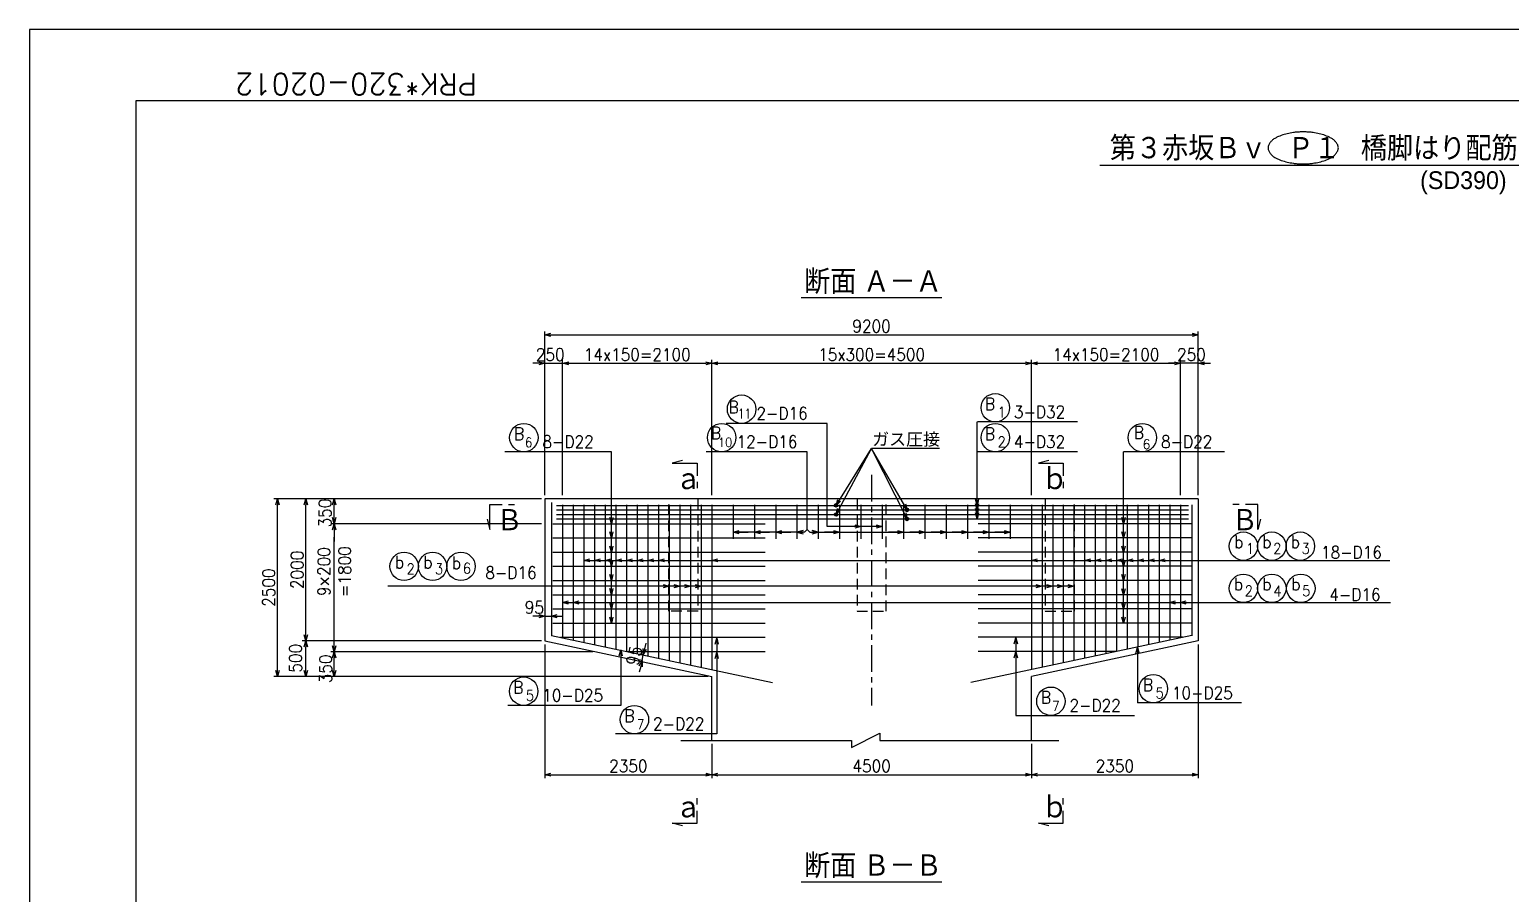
# Model space of a CAD drawing. Extents: x 22924 to 64974, y 77923 to 107623.
# Drawn here: x 22924 to 43773, y 95461 to 107623 of the extents above; entities that cross this region are included whole.
import ezdxf
from ezdxf.enums import TextEntityAlignment as Align

# ---------------------------------------------------------------- set-up
doc = ezdxf.new("R2010")
doc.units = 0
doc.header["$LTSCALE"] = 300
doc.header["$MEASUREMENT"] = 0
doc.linetypes.add('CENTER', pattern=[2, 1.25, -0.25, 0.25, -0.25])
doc.linetypes.add('HIDDEN', pattern=[0.375, 0.25, -0.125])
doc.layers.get('0').update_dxf_attribs({"linetype": 'CONTINUOUS'})
doc.layers.get('DEFPOINTS').update_dxf_attribs({"linetype": 'CONTINUOUS'})
for name, color, linetype in [('-ねじり鉄筋', 2, 'CONTINUOUS'), ('-コーベル', 2, 'CONTINUOUS'), ('-寸法', 1, 'CONTINUOUS'), ('-引き出し横', 1, 'CONTINUOUS'), ('-引き出し縦', 1, 'CONTINUOUS'), ('-桁座-2', 3, 'CONTINUOUS'), ('-構造', 3, 'CONTINUOUS'), ('-用心鉄筋-1', 2, 'CONTINUOUS'), ('-記号', 2, 'CONTINUOUS'), ('ストッパー', 3, 'CONTINUOUS'), ('タイトル', 3, 'CONTINUOUS'), ('枠', 3, 'CONTINUOUS'), ('鉄筋材料', 3, 'CONTINUOUS')]:
    doc.layers.add(name, color=color, linetype=linetype)
doc.styles.add('MS明朝', font='MS PMincho.ttf')
doc.styles.add('romans', font='ROMANS.shx', dxfattribs={"width": 0.9, "bigfont": 'EXTFONT.shx'})
doc.styles.get("Standard").update_dxf_attribs({"font": 'romans.shx', "bigfont": 'extfont.shx'})
doc.styles.add('ｽﾀｲﾙ1', font='ROMANS.shx', dxfattribs={"bigfont": 'EXTFONT.shx'})
doc.dimstyles.new('ST-50', dxfattribs={"dimscale": 50, "dimtxt": 3.5, "dimasz": 1.7, "dimexe": 1, "dimexo": 1, "dimgap": 1, "dimtad": 0, "dimdec": 0, "dimzin": 0, "dimdsep": 46, "dimtxsty": 'romans', "dimblk": 'OPEN30', "dimcen": 1, "dimdle": 3, "dimclrd": 1, "dimclre": 1, "dimclrt": 3, "dimaunit": 1, "dimadec": 0, "dimazin": 0, "dimtfac": 1, "dimtdec": 0, "dimtix": 1, "dimtmove": 2, "dimatfit": 3, "dimldrblk": 'OPEN30', "dimfxl": 0, "dimtvp": 0.7, "dimtolj": 1, "dimtzin": 0, "dimarcsym": 0})
doc.dimstyles.new('矢', dxfattribs={"dimscale": 50, "dimtxt": 3.5, "dimasz": 1.7, "dimexe": 1, "dimexo": 0.7, "dimgap": 0.09, "dimtad": 0, "dimdec": 0, "dimzin": 0, "dimdsep": 46, "dimtxsty": 'romans', "dimblk": 'OPEN30', "dimcen": 1, "dimdle": 1, "dimclrd": 1, "dimclre": 1, "dimclrt": 3, "dimaunit": 1, "dimadec": 0, "dimazin": 0, "dimtfac": 1, "dimtdec": 0, "dimtix": 1, "dimtmove": 2, "dimatfit": 3, "dimldrblk": 'OPEN30', "dimfxl": 0, "dimtvp": 0.7, "dimtolj": 1, "dimtzin": 0, "dimarcsym": 0})

# ---------------------------------------------------------------- blocks, each defined once
blk = doc.blocks.new('_Open30')
at = {"color": 0, "lineweight": -2}
for p, q in [((-1, 0.27), (0, 0)), ((0, 0), (-1, -0.27)), ((0, 0), (-1, 0))]:
    blk.add_line(p, q, dxfattribs=at)
blk = doc.blocks.new('*D10')
at = {"layer": '-寸法', "color": 1, "linetype": 'Continuous', "lineweight": -2}
for p, q in [((30178, 101066), (30178, 103374)), ((30263, 103324), (39294, 103324)), ((39379, 101066), (39379, 103374))]:
    blk.add_line(p, q, dxfattribs=at)
at = {"layer": 'DEFPOINTS', "color": 0, "linetype": 'Continuous'}
for p in [(39379, 103324), (30178, 101016), (39379, 101016)]:
    blk.add_point(p, dxfattribs=at)
at = {"layer": '-寸法', "color": 1, "linetype": 'Continuous', "lineweight": -2, "xscale": 85, "yscale": 85, "zscale": 85, "rotation": 180}
blk.add_blockref('_Open30', (30178, 103324), dxfattribs=at)
at = {"layer": '-寸法', "color": 1, "linetype": 'Continuous', "lineweight": -2, "xscale": 85, "yscale": 85, "zscale": 85}
blk.add_blockref('_Open30', (39379, 103324), dxfattribs=at)
at = {"layer": '-寸法', "color": 3, "linetype": 'Continuous', "insert": (34778, 103447), "char_height": 175, "attachment_point": 5, "style": 'romans'}
blk.add_mtext('\\A1;9200', dxfattribs=at)
blk = doc.blocks.new('*D11')
at = {"layer": '-寸法', "color": 1, "linetype": 'Continuous', "lineweight": -2}
for p, q in [((32529, 101066), (32529, 102974)), ((32614, 102924), (36944, 102924)), ((37029, 101066), (37029, 102974))]:
    blk.add_line(p, q, dxfattribs=at)
at = {"layer": 'DEFPOINTS', "color": 0, "linetype": 'Continuous'}
for p in [(37029, 102924), (32529, 101016), (37029, 101016)]:
    blk.add_point(p, dxfattribs=at)
at = {"layer": '-寸法', "color": 1, "linetype": 'Continuous', "lineweight": -2, "xscale": 85, "yscale": 85, "zscale": 85, "rotation": 180}
blk.add_blockref('_Open30', (32529, 102924), dxfattribs=at)
at = {"layer": '-寸法', "color": 1, "linetype": 'Continuous', "lineweight": -2, "xscale": 85, "yscale": 85, "zscale": 85}
blk.add_blockref('_Open30', (37029, 102924), dxfattribs=at)
at = {"layer": '-寸法', "color": 3, "linetype": 'Continuous', "insert": (34779, 103047), "char_height": 175, "attachment_point": 5, "style": 'romans'}
blk.add_mtext('\\A1;15x300=4500', dxfattribs=at)
blk = doc.blocks.new('*D14')
at = {"layer": '-寸法', "color": 1, "linetype": 'Continuous', "lineweight": -2}
for p, q in [((32529, 97565), (32529, 97082)), ((37029, 97565), (37029, 97082)), ((32614, 97132), (36944, 97132))]:
    blk.add_line(p, q, dxfattribs=at)
at = {"layer": 'DEFPOINTS', "color": 0, "linetype": 'Continuous'}
for p in [(32529, 97615), (37029, 97615), (37029, 97132)]:
    blk.add_point(p, dxfattribs=at)
at = {"layer": '-寸法', "color": 1, "linetype": 'Continuous', "lineweight": -2, "xscale": 85, "yscale": 85, "zscale": 85, "rotation": 180}
blk.add_blockref('_Open30', (32529, 97132), dxfattribs=at)
at = {"layer": '-寸法', "color": 1, "linetype": 'Continuous', "lineweight": -2, "xscale": 85, "yscale": 85, "zscale": 85}
blk.add_blockref('_Open30', (37029, 97132), dxfattribs=at)
at = {"layer": '-寸法', "color": 3, "linetype": 'Continuous', "insert": (34779, 97254), "char_height": 175, "attachment_point": 5, "style": 'romans'}
blk.add_mtext('\\A1;4500', dxfattribs=at)
blk = doc.blocks.new('*D34')
at = {"layer": '-寸法', "color": 1, "linetype": 'Continuous', "lineweight": -2}
for p, q in [((30094, 99364), (30009, 99364)), ((30179, 99364), (30266, 99364)), ((30351, 99364), (30436, 99364))]:
    blk.add_line(p, q, dxfattribs=at)
at = {"layer": 'DEFPOINTS', "color": 0, "linetype": 'Continuous'}
for p in [(30179, 99364), (30266, 99364), (30266, 99364)]:
    blk.add_point(p, dxfattribs=at)
at = {"layer": '-寸法', "color": 1, "linetype": 'Continuous', "lineweight": -2, "xscale": 85, "yscale": 85, "zscale": 85}
blk.add_blockref('_Open30', (30179, 99364), dxfattribs=at)
at = {"layer": '-寸法', "color": 1, "linetype": 'Continuous', "lineweight": -2, "xscale": 85, "yscale": 85, "zscale": 85, "rotation": 180}
blk.add_blockref('_Open30', (30266, 99364), dxfattribs=at)
at = {"layer": '-寸法', "color": 3, "linetype": 'Continuous', "insert": (30031, 99487), "char_height": 175, "attachment_point": 5, "style": 'romans'}
blk.add_mtext('\\A1;95', dxfattribs=at)
blk = doc.blocks.new('*D35')
at = {"layer": '-寸法', "color": 1, "linetype": 'Continuous', "lineweight": -2}
for p, q in [((30094, 102924), (30009, 102924)), ((30179, 101066), (30179, 102974)), ((30179, 102924), (30429, 102924)), ((30429, 101066), (30429, 102974)), ((30514, 102924), (30599, 102924))]:
    blk.add_line(p, q, dxfattribs=at)
at = {"layer": 'DEFPOINTS', "color": 0, "linetype": 'Continuous'}
for p in [(30429, 102924), (30179, 101016), (30429, 101016)]:
    blk.add_point(p, dxfattribs=at)
at = {"layer": '-寸法', "color": 1, "linetype": 'Continuous', "lineweight": -2, "xscale": 85, "yscale": 85, "zscale": 85}
blk.add_blockref('_Open30', (30179, 102924), dxfattribs=at)
at = {"layer": '-寸法', "color": 1, "linetype": 'Continuous', "lineweight": -2, "xscale": 85, "yscale": 85, "zscale": 85, "rotation": 180}
blk.add_blockref('_Open30', (30429, 102924), dxfattribs=at)
at = {"layer": '-寸法', "color": 3, "linetype": 'Continuous', "insert": (30254, 103047), "char_height": 175, "attachment_point": 5, "style": 'romans'}
blk.add_mtext('\\A1;250', dxfattribs=at)
blk = doc.blocks.new('*D36')
at = {"layer": '-寸法', "color": 1, "linetype": 'Continuous', "lineweight": -2}
for p, q in [((30129, 101016), (27163, 101016)), ((27213, 100751), (27213, 100931)), ((30129, 100666), (27163, 100666))]:
    blk.add_line(p, q, dxfattribs=at)
at = {"layer": 'DEFPOINTS', "color": 0, "linetype": 'Continuous'}
for p in [(27213, 101016), (30179, 101016), (30179, 100666)]:
    blk.add_point(p, dxfattribs=at)
at = {"layer": '-寸法', "color": 1, "linetype": 'Continuous', "lineweight": -2, "xscale": 85, "yscale": 85, "zscale": 85}
for p, rotation in [((27213, 101016), 90), ((27213, 100666), 270)]:
    blk.add_blockref('_Open30', p, dxfattribs=dict(at, rotation=rotation))
at = {"layer": '-寸法', "color": 3, "linetype": 'Continuous', "insert": (27084, 100816), "char_height": 175, "attachment_point": 5, "rotation": 90, "style": 'romans'}
blk.add_mtext('\\A1;350', dxfattribs=at)
blk = doc.blocks.new('*D37')
at = {"layer": '-寸法', "color": 1, "linetype": 'Continuous', "lineweight": -2}
for p, q in [((30129, 101016), (26763, 101016)), ((26813, 99101), (26813, 100931)), ((30079, 99016), (26763, 99016))]:
    blk.add_line(p, q, dxfattribs=at)
at = {"layer": 'DEFPOINTS', "color": 0, "linetype": 'Continuous'}
for p in [(26813, 101016), (30179, 101016), (30129, 99016)]:
    blk.add_point(p, dxfattribs=at)
at = {"layer": '-寸法', "color": 1, "linetype": 'Continuous', "lineweight": -2, "xscale": 85, "yscale": 85, "zscale": 85}
for p, rotation in [((26813, 101016), 90), ((26813, 99016), 270)]:
    blk.add_blockref('_Open30', p, dxfattribs=dict(at, rotation=rotation))
at = {"layer": '-寸法', "color": 3, "linetype": 'Continuous', "insert": (26691, 100016), "char_height": 175, "attachment_point": 5, "rotation": 90, "style": 'romans'}
blk.add_mtext('\\A1;2000', dxfattribs=at)
blk = doc.blocks.new('*D38')
at = {"layer": '-寸法', "color": 1, "linetype": 'Continuous', "lineweight": -2}
for p, q in [((30129, 99016), (26763, 99016)), ((26813, 98601), (26813, 98931)), ((32479, 98516), (26763, 98516))]:
    blk.add_line(p, q, dxfattribs=at)
at = {"layer": 'DEFPOINTS', "color": 0, "linetype": 'Continuous'}
for p in [(26813, 99016), (30179, 99016), (32529, 98516)]:
    blk.add_point(p, dxfattribs=at)
at = {"layer": '-寸法', "color": 1, "linetype": 'Continuous', "lineweight": -2, "xscale": 85, "yscale": 85, "zscale": 85}
for p, rotation in [((26813, 99016), 90), ((26813, 98516), 270)]:
    blk.add_blockref('_Open30', p, dxfattribs=dict(at, rotation=rotation))
at = {"layer": '-寸法', "color": 3, "linetype": 'Continuous', "insert": (26668, 98772), "char_height": 175, "attachment_point": 5, "rotation": 90, "style": 'romans'}
blk.add_mtext('\\A1;500', dxfattribs=at)
blk = doc.blocks.new('*D39')
at = {"layer": '-寸法', "color": 1, "linetype": 'Continuous', "lineweight": -2}
for p, q in [((30853, 98862), (27163, 98862)), ((27213, 98601), (27213, 98777)), ((32479, 98516), (27163, 98516))]:
    blk.add_line(p, q, dxfattribs=at)
at = {"layer": 'DEFPOINTS', "color": 0, "linetype": 'Continuous'}
for p in [(27213, 98862), (30903, 98862), (32529, 98516)]:
    blk.add_point(p, dxfattribs=at)
at = {"layer": '-寸法', "color": 1, "linetype": 'Continuous', "lineweight": -2, "xscale": 85, "yscale": 85, "zscale": 85}
for p, rotation in [((27213, 98862), 90), ((27213, 98516), 270)]:
    blk.add_blockref('_Open30', p, dxfattribs=dict(at, rotation=rotation))
at = {"layer": '-寸法', "color": 3, "linetype": 'Continuous', "insert": (27091, 98622), "char_height": 175, "attachment_point": 5, "rotation": 90, "style": 'romans'}
blk.add_mtext('\\A1;350', dxfattribs=at)
blk = doc.blocks.new('*D40')
at = {"layer": '-寸法', "color": 1, "linetype": 'Continuous', "lineweight": -2}
for p, q in [((30129, 100666), (27163, 100666)), ((27213, 100581), (27213, 100413)), ((27213, 98947), (27213, 99569)), ((30853, 98862), (27163, 98862))]:
    blk.add_line(p, q, dxfattribs=at)
at = {"layer": 'DEFPOINTS', "color": 0, "linetype": 'Continuous'}
for p in [(27213, 100666), (30179, 100666), (30903, 98862)]:
    blk.add_point(p, dxfattribs=at)
at = {"layer": '-寸法', "color": 1, "linetype": 'Continuous', "lineweight": -2, "xscale": 85, "yscale": 85, "zscale": 85}
for p, rotation in [((27213, 100666), 90), ((27213, 98862), 270)]:
    blk.add_blockref('_Open30', p, dxfattribs=dict(at, rotation=rotation))
at = {"layer": '-寸法', "color": 3, "linetype": 'Continuous', "insert": (27214, 99991), "char_height": 175, "attachment_point": 5, "rotation": 90, "style": 'romans'}
blk.add_mtext('\\A1;9×200\\P=1800', dxfattribs=at)
blk = doc.blocks.new('*D54')
at = {"layer": '-寸法', "color": 1, "linetype": 'Continuous', "lineweight": -2}
for p, q in [((30128, 101016), (26363, 101016)), ((26413, 98601), (26413, 100931)), ((32479, 98516), (26363, 98516))]:
    blk.add_line(p, q, dxfattribs=at)
at = {"layer": 'DEFPOINTS', "color": 0, "linetype": 'Continuous'}
for p in [(26413, 101016), (30178, 101016), (32529, 98516)]:
    blk.add_point(p, dxfattribs=at)
at = {"layer": '-寸法', "color": 1, "linetype": 'Continuous', "lineweight": -2, "xscale": 85, "yscale": 85, "zscale": 85}
for p, rotation in [((26413, 101016), 90), ((26413, 98516), 270)]:
    blk.add_blockref('_Open30', p, dxfattribs=dict(at, rotation=rotation))
at = {"layer": '-寸法', "color": 3, "linetype": 'Continuous', "insert": (26291, 99766), "char_height": 175, "attachment_point": 5, "rotation": 90, "style": 'romans'}
blk.add_mtext('\\A1;2500', dxfattribs=at)
blk = doc.blocks.new('*D63')
at = {"layer": '-構造', "color": 1, "linetype": 'Continuous', "lineweight": -2}
for p, q in [((31571, 98818), (31517, 98830)), ((31585, 98902), (31604, 98984)), ((31552, 98738), (31498, 98751)), ((31528, 98657), (31508, 98574)), ((31547, 98740), (31565, 98819))]:
    blk.add_line(p, q, dxfattribs=at)
at = {"layer": 'DEFPOINTS', "color": 0, "linetype": 'Continuous'}
for p in [(31565, 98819), (31601, 98727), (31619, 98806)]:
    blk.add_point(p, dxfattribs=at)
at = {"layer": '-構造', "color": 1, "linetype": 'Continuous', "lineweight": -2, "xscale": 85, "yscale": 85, "zscale": 85}
for p, rotation in [((31565, 98819), 256.8583479001917), ((31547, 98740), 76.85834790019169)]:
    blk.add_blockref('_Open30', p, dxfattribs=dict(at, rotation=rotation))
at = {"layer": '-構造', "color": 3, "linetype": 'Continuous', "insert": (31437, 98807), "char_height": 175, "attachment_point": 5, "rotation": 76.8583, "style": 'romans'}
blk.add_mtext('\\A1;95', dxfattribs=at)
blk = doc.blocks.new('*D64')
at = {"layer": '-寸法', "color": 1, "linetype": 'Continuous', "lineweight": -2}
for p, q in [((30179, 98966), (30179, 97082)), ((32529, 97565), (32529, 97082)), ((30264, 97132), (32444, 97132))]:
    blk.add_line(p, q, dxfattribs=at)
at = {"layer": 'DEFPOINTS', "color": 0, "linetype": 'Continuous'}
for p in [(30179, 99016), (32529, 97615), (32529, 97132)]:
    blk.add_point(p, dxfattribs=at)
at = {"layer": '-寸法', "color": 1, "linetype": 'Continuous', "lineweight": -2, "xscale": 85, "yscale": 85, "zscale": 85, "rotation": 180}
blk.add_blockref('_Open30', (30179, 97132), dxfattribs=at)
at = {"layer": '-寸法', "color": 1, "linetype": 'Continuous', "lineweight": -2, "xscale": 85, "yscale": 85, "zscale": 85}
blk.add_blockref('_Open30', (32529, 97132), dxfattribs=at)
at = {"layer": '-寸法', "color": 3, "linetype": 'Continuous', "insert": (31354, 97254), "char_height": 175, "attachment_point": 5, "style": 'romans'}
blk.add_mtext('\\A1;2350', dxfattribs=at)
blk = doc.blocks.new('*D95')
at = {"layer": '-寸法', "color": 1, "linetype": 'Continuous', "lineweight": -2}
for p, q in [((39379, 98966), (39379, 97082)), ((37029, 97565), (37029, 97082)), ((37114, 97132), (39294, 97132))]:
    blk.add_line(p, q, dxfattribs=at)
at = {"layer": 'DEFPOINTS', "color": 0, "linetype": 'Continuous'}
for p in [(39379, 99016), (37029, 97615), (39379, 97132)]:
    blk.add_point(p, dxfattribs=at)
at = {"layer": '-寸法', "color": 1, "linetype": 'Continuous', "lineweight": -2, "xscale": 85, "yscale": 85, "zscale": 85, "rotation": 180}
blk.add_blockref('_Open30', (37029, 97132), dxfattribs=at)
at = {"layer": '-寸法', "color": 1, "linetype": 'Continuous', "lineweight": -2, "xscale": 85, "yscale": 85, "zscale": 85}
blk.add_blockref('_Open30', (39379, 97132), dxfattribs=at)
at = {"layer": '-寸法', "color": 3, "linetype": 'Continuous', "insert": (38204, 97254), "char_height": 175, "attachment_point": 5, "style": 'romans'}
blk.add_mtext('\\A1;2350', dxfattribs=at)
blk = doc.blocks.new('*D96')
at = {"layer": '-寸法', "color": 1, "linetype": 'Continuous', "lineweight": -2}
for p, q in [((39044, 102924), (38959, 102924)), ((39129, 101066), (39129, 102974)), ((39379, 102924), (39129, 102924)), ((39379, 101066), (39379, 102974)), ((39464, 102924), (39549, 102924))]:
    blk.add_line(p, q, dxfattribs=at)
at = {"layer": 'DEFPOINTS', "color": 0, "linetype": 'Continuous'}
for p in [(39129, 102924), (39129, 101016), (39379, 101016)]:
    blk.add_point(p, dxfattribs=at)
at = {"layer": '-寸法', "color": 1, "linetype": 'Continuous', "lineweight": -2, "xscale": 85, "yscale": 85, "zscale": 85}
blk.add_blockref('_Open30', (39129, 102924), dxfattribs=at)
at = {"layer": '-寸法', "color": 1, "linetype": 'Continuous', "lineweight": -2, "xscale": 85, "yscale": 85, "zscale": 85, "rotation": 180}
blk.add_blockref('_Open30', (39379, 102924), dxfattribs=at)
at = {"layer": '-寸法', "color": 3, "linetype": 'Continuous', "insert": (39282, 103047), "char_height": 175, "attachment_point": 5, "style": 'romans'}
blk.add_mtext('\\A1;250', dxfattribs=at)
blk = doc.blocks.new('*D154')
at = {"layer": '-構造', "color": 1, "linetype": 'Continuous', "lineweight": -2}
for p, q in [((37029, 101116), (37029, 102974)), ((37114, 102924), (39044, 102924)), ((39129, 101116), (39129, 102974))]:
    blk.add_line(p, q, dxfattribs=at)
at = {"layer": 'DEFPOINTS', "color": 0, "linetype": 'Continuous'}
for p in [(39129, 102924), (37029, 101066), (39129, 101066)]:
    blk.add_point(p, dxfattribs=at)
at = {"layer": '-構造', "color": 1, "linetype": 'Continuous', "lineweight": -2, "xscale": 85, "yscale": 85, "zscale": 85, "rotation": 180}
blk.add_blockref('_Open30', (37029, 102924), dxfattribs=at)
at = {"layer": '-構造', "color": 1, "linetype": 'Continuous', "lineweight": -2, "xscale": 85, "yscale": 85, "zscale": 85}
blk.add_blockref('_Open30', (39129, 102924), dxfattribs=at)
at = {"layer": '-構造', "color": 3, "linetype": 'Continuous', "insert": (38079, 103047), "char_height": 175, "attachment_point": 5, "style": 'romans'}
blk.add_mtext('\\A1;14x150=2100', dxfattribs=at)
blk = doc.blocks.new('*D155')
at = {"layer": '-構造', "color": 1, "linetype": 'Continuous', "lineweight": -2}
for p, q in [((30429, 101116), (30429, 102974)), ((30514, 102924), (32444, 102924)), ((32529, 101116), (32529, 102974))]:
    blk.add_line(p, q, dxfattribs=at)
at = {"layer": 'DEFPOINTS', "color": 0, "linetype": 'Continuous'}
for p in [(32529, 102924), (30429, 101066), (32529, 101066)]:
    blk.add_point(p, dxfattribs=at)
at = {"layer": '-構造', "color": 1, "linetype": 'Continuous', "lineweight": -2, "xscale": 85, "yscale": 85, "zscale": 85, "rotation": 180}
blk.add_blockref('_Open30', (30429, 102924), dxfattribs=at)
at = {"layer": '-構造', "color": 1, "linetype": 'Continuous', "lineweight": -2, "xscale": 85, "yscale": 85, "zscale": 85}
blk.add_blockref('_Open30', (32529, 102924), dxfattribs=at)
at = {"layer": '-構造', "color": 3, "linetype": 'Continuous', "insert": (31479, 103047), "char_height": 175, "attachment_point": 5, "style": 'romans'}
blk.add_mtext('\\A1;14x150=2100', dxfattribs=at)

msp = doc.modelspace()

# ---------------------------------------------------------------- linework, layer by layer
at = {"layer": '-ねじり鉄筋', "linetype": 'Continuous'}
for p, q in [((30291, 100666.3), (33278.5, 100666.3)), ((39286.5, 100666.3), (36278.5, 100666.3)), ((30291, 100466.3), (33278.5, 100466.3)), ((39286.5, 100466.3), (36278.5, 100466.3)), ((30291, 100266.3), (33278.5, 100266.3)), ((39286.5, 100266.3), (36278.5, 100266.3)), ((30291, 100066.3), (33278.5, 100066.3)), ((39286.5, 100066.3), (36278.5, 100066.3)), ((30291, 99866.3), (33278.5, 99866.3)), ((30291, 99666.3), (33278.5, 99666.3)), ((39286.5, 99866.3), (36278.5, 99866.3)), ((39286.5, 99666.3), (36278.5, 99666.3)), ((30291, 99466.3), (33278.5, 99466.3)), ((39286.5, 99466.3), (36278.5, 99466.3)), ((30291, 99266.3), (33278.5, 99266.3)), ((39286.5, 99266.3), (36278.5, 99266.3)), ((30270.5, 99093.8), (33381.5, 98431.9)), ((30400, 99066.3), (33278.5, 99066.3)), ((39286.5, 99093.8), (36175.7, 98431.9)), ((39157.1, 99066.3), (36278.5, 99066.3)), ((31340, 98866.3), (33278.5, 98866.3)), ((38217.1, 98866.3), (36278.5, 98866.3))]:
    msp.add_line(p, q, dxfattribs=at)
at = {"layer": '-コーベル', "linetype": 'Continuous'}
for p, q in [((30344.5, 100924.3), (39241, 100924.3)), ((30344.5, 100860.3), (39241, 100860.3)), ((30344.5, 100796.3), (39241, 100796.3)), ((30344.5, 100732.3), (39241, 100732.3))]:
    msp.add_line(p, q, dxfattribs=at)
at = {"layer": '-寸法', "linetype": 'Continuous'}
msp.add_line((27213.1, 99505.5), (27213.1, 100477), dxfattribs=at)
at = {"layer": '-引き出し横', "color": 1, "linetype": 'Continuous', "flags": 128}
for points in [[(30728.5, 100149.7), (42077, 100149.7)], [(37578.5, 99787.9), (27965.9, 99787.9)], [(30428.5, 99555.1), (42085.3, 99555.1)]]:
    msp.add_lwpolyline(points, dxfattribs=at)
at = {"layer": '-引き出し横', "linetype": 'Continuous'}
for centre in [(40014.4, 100349.7), (40414.4, 100349.7), (40814.4, 100349.7), (28197.2, 100064.5), (28597.2, 100064.5), (28997.2, 100064.5), (40014.4, 99755.1), (40414.4, 99755.1), (40822.7, 99755.1)]:
    msp.add_circle(centre, 200, dxfattribs=at)
at = {"layer": '-引き出し縦', "color": 1, "linetype": 'Continuous'}
for p, q in [((33832.9, 100546.3), (32828.5, 100546.3)), ((33832.9, 100546.3), (33871.9, 100585.2)), ((33871.9, 100585.2), (33910.9, 100546.3)), ((33910.9, 100546.3), (36728.5, 100546.3))]:
    msp.add_line(p, q, dxfattribs=at)
at = {"layer": '-引き出し縦', "linetype": 'Continuous', "flags": 128}
for points in [[(34152, 102078.3), (32731.5, 102078.3)], [(37678.5, 102098.3), (36267.9, 102098.3)], [(33871.9, 101678.3), (32451.4, 101678.3)], [(35733.1, 101725), (34778, 101725)], [(37678.5, 101678.3), (36267.9, 101678.3)]]:
    msp.add_lwpolyline(points, dxfattribs=at)
at = {"layer": '-引き出し縦', "color": 1, "linetype": 'Continuous', "flags": 128}
for points in [[(34928.5, 100625.7), (34152, 100625.7), (34152, 102078.3)], [(36263.3, 100739.3), (36263.3, 102098.2)], [(31114.6, 101678.3), (29615.9, 101678.3)], [(31114.6, 100585.2), (31114.6, 101678.3)], [(33871.9, 100585.2), (33871.9, 101678.3)], [(38325.1, 99716.3), (38325.1, 101678.3)], [(39750.1, 101678.3), (38325.1, 101678.3)], [(32598.1, 99066.3), (32598.1, 97707.4)], [(36810.7, 99066.3), (36810.7, 97966.3)], [(31246.4, 98889.7), (31246.4, 98107.5)], [(38523, 98924.5), (38523, 98142.4)], [(31246.4, 98107.5), (29656.9, 98107.5)], [(39987.7, 98142.4), (38523, 98142.4)], [(36810.7, 97966.3), (38478.4, 97966.3)], [(32598.1, 97707.4), (31173.1, 97707.4)]]:
    msp.add_lwpolyline(points, dxfattribs=at)
at = {"layer": '-引き出し縦', "linetype": 'Continuous'}
for centre in [(32948.4, 102278.3), (36520.3, 102298.3), (29882.7, 101878.3), (32668.3, 101878.3), (36520.3, 101878.3), (38591.9, 101878.3), (29879.6, 98307.5), (38745.7, 98342.4), (37303.6, 98166.3), (31439.9, 97907.4)]:
    msp.add_circle(centre, 200, dxfattribs=at)
at = {"layer": '-桁座-2', "linetype": 'Continuous'}
for p, q in [((30428.5, 100931.3), (30428.5, 99060.2)), ((30578.5, 100931.3), (30578.5, 99028.3)), ((30728.5, 100931.3), (30728.5, 98996.4)), ((30878.5, 100931.3), (30878.5, 98964.5)), ((31028.3, 100931.3), (31028.3, 98932.5)), ((31178.5, 100931.3), (31178.5, 98900.6)), ((31328.5, 100931.3), (31328.5, 98868.7)), ((31478.5, 100931.3), (31478.5, 98836.8)), ((31628.5, 100931.3), (31628.5, 98804.9)), ((31778.5, 100931.3), (31778.5, 98773)), ((31928.5, 100931.3), (31928.5, 98741.1)), ((32078.5, 100931.3), (32078.5, 98709.1)), ((32228.5, 100931.3), (32228.5, 98677.2)), ((32378.5, 100931.3), (32378.5, 98645.3)), ((32528.5, 100931.3), (32528.5, 98613.4)), ((32828.5, 100931.3), (32828.5, 100451.3)), ((33128.5, 100931.3), (33128.5, 100451.3)), ((33428.5, 100931.3), (33428.5, 100451.3)), ((33728.5, 100931.3), (33728.5, 100451.3)), ((34028.5, 100931.3), (34028.5, 100451.3)), ((34328.5, 100931.3), (34328.5, 100451.3)), ((34628.5, 100931.3), (34628.5, 100451.3)), ((34928.5, 100931.3), (34928.5, 100451.3)), ((35228.5, 100931.3), (35228.5, 100451.3)), ((35528.5, 100931.3), (35528.5, 100451.3)), ((35828.5, 100931.3), (35828.5, 100451.3)), ((35828.5, 100931.3), (35828.5, 100451.3)), ((36128.5, 100931.3), (36128.5, 100451.3)), ((36128.5, 100931.3), (36128.5, 100451.3)), ((36428.5, 100931.3), (36428.5, 100451.3)), ((36728.5, 100931.3), (36728.5, 100451.3)), ((37028.5, 100931.3), (37028.5, 98613.4)), ((37178.5, 100931.3), (37178.5, 98645.3)), ((37328.5, 100931.3), (37328.5, 98677.2)), ((37478.5, 100931.3), (37478.5, 98709.1)), ((37628.5, 100931.3), (37628.5, 98741.1)), ((37778.5, 100931.3), (37778.5, 98773)), ((37928.5, 100931.3), (37928.5, 98804.9)), ((38078.5, 100931.3), (38078.5, 98836.8)), ((38228.5, 100931.3), (38228.5, 98868.7)), ((38378.5, 100931.3), (38378.5, 98900.6)), ((38528.5, 100931.3), (38528.5, 98932.5)), ((38678.5, 100931.3), (38678.5, 98964.5)), ((38828.5, 100931.3), (38828.5, 98996.4)), ((38978.5, 100931.3), (38978.5, 99028.3)), ((39128.5, 100931.3), (39128.5, 99060.2))]:
    msp.add_line(p, q, dxfattribs=at)
at = {"layer": '-構造', "color": 1, "linetype": 'CENTER'}
msp.add_line((34778.5, 101354.7), (34778.5, 98104.3), dxfattribs=at)
at = {"layer": '-構造', "linetype": 'Continuous'}
for p, q in [((39378.5, 101016.3), (30178.5, 101016.3)), ((30178.5, 101016.3), (30178.5, 99016.3)), ((39378.5, 101016.3), (39378.5, 99016.3)), ((30178.5, 99016.3), (32528.5, 98516.3)), ((39378.5, 99016.3), (37028.5, 98516.3)), ((32528.5, 97615.1), (32528.5, 98516.3)), ((37028.5, 97615.1), (37028.5, 98516.3))]:
    msp.add_line(p, q, dxfattribs=at)
at = {"layer": '-構造', "color": 1, "linetype": 'Continuous'}
for p, q in [((32094.5, 97615.1), (34494.5, 97615.1)), ((34494.5, 97515.1), (34894.5, 97715.1)), ((34494.5, 97615.1), (34494.5, 97515.1)), ((34894.5, 97715.1), (34894.5, 97615.1)), ((34894.5, 97615.1), (37416.8, 97615.1))]:
    msp.add_line(p, q, dxfattribs=at)
at = {"layer": '-構造', "linetype": 'Continuous'}
for centre, radius in [((34278.5, 100924.3), 25), ((34278.5, 100924.3), 17.5), ((34278.5, 100924.3), 10), ((34278.5, 100796.3), 25), ((34278.5, 100796.3), 17.5), ((34278.5, 100796.3), 10), ((35278.5, 100860.3), 25), ((35278.5, 100732.3), 25), ((35278.5, 100860.3), 17.5), ((35278.5, 100732.3), 17.5), ((35278.5, 100860.3), 10), ((35278.5, 100732.3), 10)]:
    msp.add_circle(centre, radius, dxfattribs=at)
at = {"layer": '-用心鉄筋-1', "linetype": 'Continuous'}
for p, q in [((30270.5, 100966.3), (30270.5, 99086.2)), ((39286.5, 100931.3), (39286.5, 99087.2))]:
    msp.add_line(p, q, dxfattribs=at)
at = {"layer": '-記号', "color": 2, "linetype": 'Continuous'}
msp.add_line((47616.1, 105710.1), (37990.3, 105710.1), dxfattribs=at)
at = {"layer": '-記号', "linetype": 'Continuous'}
for p, q in [((33788.8, 103849.5), (35768.2, 103849.5)), ((33788.8, 95624.7), (35768.2, 95624.7))]:
    msp.add_line(p, q, dxfattribs=at)
at = {"layer": '-記号'}
for p, q in [((32321.1, 101517.2), (32321.1, 101342.2)), ((37478.5, 101517.2), (37478.5, 101342.2)), ((32321.1, 101254.7), (32321.1, 101167.2)), ((37478.5, 101254.7), (37478.5, 101167.2)), ((29403, 100934.3), (29578, 100934.3)), ((29665.5, 100934.3), (29753, 100934.3)), ((39954.8, 100934.3), (39867.3, 100934.3)), ((40217.3, 100934.3), (40042.3, 100934.3)), ((32321.1, 96712.3), (32321.1, 96799.8)), ((37478.5, 96712.3), (37478.5, 96799.8)), ((32321.1, 96449.8), (32321.1, 96624.8)), ((37478.5, 96449.8), (37478.5, 96624.8))]:
    msp.add_line(p, q, dxfattribs=at)
at = {"layer": '-記号', "color": 4, "linetype": 'Continuous', "flags": 128}
msp.add_lwpolyline([(41351.2, 105957.1), (41350.5, 105967.8), (41348.5, 105978.4), (41345.3, 105988.8), (41341.2, 105999), (41336.1, 106008.9), (41330.4, 106018.6), (41324.1, 106027.9), (41317.3, 106036.9), (41310.2, 106045.6), (41303.1, 106053.9), (41295.1, 106062.1), (41286.5, 106069.8), (41277.5, 106077), (41268, 106083.7), (41258.2, 106089.9), (41248.1, 106095.8), (41237.8, 106101.3), (41227.3, 106106.5), (41216.8, 106111.4), (41206.2, 106116.2), (41186.1, 106124.6), (41165.6, 106132.3), (41144.9, 106139.2), (41123.9, 106145.5), (41102.7, 106151.2), (41081.4, 106156.4), (41059.9, 106161.1), (41038.4, 106165.4), (41016.8, 106169.3), (40995.2, 106173), (40981.5, 106175.1), (40967.6, 106176.9), (40953.8, 106178.3), (40939.9, 106179.5), (40926, 106180.4), (40912, 106181.1), (40898.1, 106181.5), (40884.1, 106181.9), (40870.1, 106182), (40856.2, 106182.1), (40842.3, 106182), (40828.3, 106181.9), (40814.3, 106181.5), (40800.4, 106181.1), (40786.4, 106180.4), (40772.5, 106179.5), (40758.6, 106178.3), (40744.7, 106176.9), (40730.9, 106175.1), (40717.1, 106173), (40695.6, 106169.3), (40674, 106165.4), (40652.5, 106161.1), (40631, 106156.4), (40609.7, 106151.2), (40588.5, 106145.5), (40567.5, 106139.2), (40546.8, 106132.3), (40526.3, 106124.6), (40506.2, 106116.2), (40495.6, 106111.4), (40485.1, 106106.5), (40474.6, 106101.3), (40464.3, 106095.8), (40454.2, 106089.9), (40444.4, 106083.7), (40434.9, 106077), (40425.9, 106069.8), (40417.3, 106062.1), (40409.3, 106053.9), (40402.1, 106045.6), (40395.1, 106036.9), (40388.3, 106027.9), (40382, 106018.6), (40376.3, 106008.9), (40371.2, 105999), (40367.1, 105988.8), (40363.9, 105978.4), (40361.9, 105967.8), (40361.2, 105957.1), (40361.9, 105946.3), (40363.9, 105935.7), (40367.1, 105925.3), (40371.2, 105915.2), (40376.3, 105905.2), (40382, 105895.6), (40388.3, 105886.2), (40395.1, 105877.2), (40402.1, 105868.5), (40409.3, 105860.3), (40417.3, 105852), (40425.9, 105844.3), (40434.9, 105837.2), (40444.4, 105830.5), (40454.2, 105824.2), (40464.3, 105818.4), (40474.6, 105812.9), (40485.1, 105807.7), (40495.6, 105802.7), (40506.2, 105798), (40526.3, 105789.5), (40546.8, 105781.9), (40567.5, 105774.9), (40588.5, 105768.6), (40609.7, 105762.9), (40631, 105757.8), (40652.5, 105753.1), (40674, 105748.8), (40695.6, 105744.8), (40717.1, 105741.1), (40730.9, 105739), (40744.7, 105737.3), (40758.6, 105735.8), (40772.5, 105734.7), (40786.4, 105733.8), (40800.4, 105733.1), (40814.3, 105732.6), (40828.3, 105732.3), (40842.3, 105732.1), (40856.2, 105732.1), (40870.1, 105732.1), (40884.1, 105732.3), (40898.1, 105732.6), (40912, 105733.1), (40926, 105733.8), (40939.9, 105734.7), (40953.8, 105735.8), (40967.6, 105737.3), (40981.5, 105739), (40995.2, 105741.1), (41016.8, 105744.8), (41038.4, 105748.8), (41059.9, 105753.1), (41081.4, 105757.8), (41102.7, 105762.9), (41123.9, 105768.6), (41144.9, 105774.9), (41165.6, 105781.9), (41186.1, 105789.5), (41206.2, 105798), (41216.8, 105802.7), (41227.3, 105807.7), (41237.8, 105812.9), (41248.1, 105818.4), (41258.2, 105824.2), (41268, 105830.5), (41277.5, 105837.2), (41286.5, 105844.3), (41295.1, 105852), (41303.1, 105860.3), (41310.2, 105868.5), (41317.3, 105877.2), (41324.1, 105886.2), (41330.4, 105895.6), (41336.1, 105905.2), (41341.2, 105915.2), (41345.3, 105925.3), (41348.5, 105935.7), (41350.5, 105946.3), (41351.2, 105957.1)], dxfattribs=at)
at = {"layer": '-記号', "flags": 128}
for points in [[(32116, 101556), (31971.1, 101517.2), (32321.1, 101517.2)], [(37273.4, 101556), (37128.5, 101517.2), (37478.5, 101517.2)], [(29364.2, 100729.2), (29403, 100584.3), (29403, 100934.3)], [(40256.2, 100729.2), (40217.3, 100584.3), (40217.3, 100934.3)], [(32116, 96411), (31971.1, 96449.8), (32321.1, 96449.8)], [(37273.4, 96411), (37128.5, 96449.8), (37478.5, 96449.8)]]:
    msp.add_lwpolyline(points, dxfattribs=at)
at = {"layer": 'ストッパー', "linetype": 'HIDDEN', "ltscale": 2}
for p, q in [((31923.5, 99436.3), (31923.5, 101016.3)), ((32333.5, 101016.3), (32333.5, 99436.3)), ((34573.5, 101016.3), (34573.5, 99436.3)), ((34983.5, 99436.3), (34983.5, 101016.3)), ((37223.5, 101016.3), (37223.5, 99436.3)), ((37633.5, 99436.3), (37633.5, 101016.3)), ((32333.5, 99436.3), (31923.5, 99436.3)), ((34573.5, 99436.3), (34983.5, 99436.3)), ((37223.5, 99436.3), (37633.5, 99436.3))]:
    msp.add_line(p, q, dxfattribs=at)
at = {"layer": '枠', "color": 1, "linetype": 'Continuous', "flags": 128}
msp.add_lwpolyline([(22924.1, 107622.8), (22924.1, 77922.8), (64974.1, 77922.8), (64974.1, 107622.8), (22924.1, 107622.8)], dxfattribs=at)
at = {"layer": '枠', "color": 2, "linetype": 'Continuous', "flags": 128}
msp.add_lwpolyline([(24424.1, 78922.8), (24424.1, 106622.8), (63974.1, 106622.8), (63974.1, 78922.8), (24424.1, 78922.8)], dxfattribs=at)

# ---------------------------------------------------------------- block references
at = {"layer": '-引き出し縦', "color": 1, "linetype": 'Continuous', "extrusion": (0, 0, -1), "xscale": 85, "yscale": 85, "zscale": 85}
msp.add_blockref('_Open30', (-33728.5, 100546.3), dxfattribs=at)
at = {"layer": '-引き出し縦', "color": 1, "linetype": 'Continuous', "extrusion": (0, 0, -1), "xscale": 85, "yscale": 85, "zscale": 85, "rotation": 180}
msp.add_blockref('_Open30', (-34028.5, 100546.3), dxfattribs=at)

# ---------------------------------------------------------------- texts
at = {"layer": '-引き出し横', "color": 3, "style": 'ｽﾀｲﾙ1', "width": 0.9}
for s, height, p in [('b', 175, (39884.7, 100322.6)), ('b', 175, (40281.3, 100322.6)), ('b', 175, (40681.3, 100322.6)), ('1', 150, (40048.4, 100240.3)), ('2', 150, (40432.5, 100240.3)), ('3', 150, (40832.5, 100240.3)), ('18-D16', 175, (41106.8, 100174.7)), ('b', 175, (28067.5, 100037.4)), ('2', 150, (28231.2, 99955.1)), ('b', 175, (28467.5, 100037.4)), ('3', 150, (28631.2, 99955.1)), ('b', 175, (28870.4, 100027.1)), ('6', 150, (29024.1, 99963)), ('8-D16', 175, (29340.2, 99889.5)), ('b', 175, (39881.3, 99728)), ('b', 175, (40280.5, 99728)), ('b', 175, (40689.6, 99728)), ('2', 150, (40032.5, 99645.6)), ('4', 150, (40436.6, 99643.1)), ('5', 150, (40840.8, 99645.6)), (' 4-D16', 175, (41115.1, 99580.1))]:
    msp.add_text(s, height=height, dxfattribs=at).set_placement(p)
at = {"layer": '-引き出し縦', "color": 3, "style": 'ｽﾀｲﾙ1'}
for s, height, width, p in [('B', 175, 0.9, (32765.5, 102220.3)), ('B', 175, 0.9, (36374.4, 102264.4)), ('11', 135, 0.8, (32896.7, 102149.4)), ('2-D16', 175, 0.9, (33157.6, 102132)), ('1', 150, 0.9, (36552.2, 102163)), ('3-D32', 175, 0.9, (36782.2, 102152)), ('B', 175, 0.9, (29744.7, 101844.4)), ('B', 175, 0.9, (32515.8, 101856)), ('B', 175, 0.9, (36374.4, 101844.4)), ('B', 175, 0.9, (38471.4, 101862.3)), ('6', 135, 0.9, (29897.2, 101743)), ('8-D22', 175, 0.9, (30144.7, 101732)), ('12-D16', 175, 0.9, (32877.5, 101732)), ('2', 150, 0.9, (36552.2, 101743)), ('4-D32', 175, 0.9, (36782.2, 101732)), ('6', 135, 0.9, (38597.6, 101716.2)), ('8-D22', 175, 0.9, (38853.9, 101732)), ('B', 175, 0.9, (29733.7, 98273.6)), ('B', 175, 0.9, (38599.8, 98308.5)), ('5', 150, 0.9, (29911.6, 98172.2)), ('10-D25', 175, 0.9, (30141.6, 98161.3)), ('B', 175, 0.9, (37163, 98132.3)), ('5', 150, 0.9, (38777.6, 98207)), ('10-D25', 175, 0.9, (39007.6, 98196.1)), ('B', 175, 0.9, (31298.4, 97873.4)), ('7', 135, 0.9, (37320.2, 98030.9)), ('2-D22', 175, 0.9, (37565.5, 98020)), ('7', 135, 0.9, (31475.3, 97772)), ('2-D22', 175, 0.9, (31701.9, 97761.1))]:
    msp.add_text(s, height=height, dxfattribs=dict(at, width=width)).set_placement(p)
at = {"layer": '-記号', "color": 2, "style": 'MS明朝', "width": 0.9}
msp.add_text('第３赤坂Ｂｖ   Ｐ１   橋脚はり配筋図', height=300, dxfattribs=at).set_placement((41188.2, 105811.4), align=Align.CENTER)
at = {"layer": '-記号', "color": 2, "style": 'MS明朝'}
msp.add_text('(SD390)', height=250, dxfattribs=at).set_placement((42502.3, 105378.1))
at = {"layer": '-記号', "style": 'MS明朝', "width": 0.9}
for s, p in [('断面 Ａ－Ａ', (34797.7, 103934.5)), ('断面 Ｂ－Ｂ', (34797.7, 95709.7))]:
    msp.add_text(s, height=300, dxfattribs=at).set_placement(p, align=Align.CENTER)
for s, p in [('ａ', (32013.3, 101152.5)), ('ｂ', (37170.8, 101152.5)), ('Ｂ', (29497.4, 100572.7)), ('Ｂ', (39849.3, 100572.7)), ('ａ', (32013.3, 96531)), ('ｂ', (37170.8, 96531))]:
    msp.add_text(s, height=300, dxfattribs=at).set_placement(p)
at = {"layer": 'タイトル', "color": 3}
msp.add_text('PRK*320-02012', height=300, rotation=180, dxfattribs=at).set_placement((29224.1, 107004.8))
at = {"layer": '鉄筋材料', "style": 'MS明朝'}
msp.add_text('ガス圧接', height=175, dxfattribs=at).set_placement((34787, 101768.2))
at = {"layer": '鉄筋材料', "color": 3, "style": 'ｽﾀｲﾙ1', "width": 0.9}
msp.add_text('10', height=130, dxfattribs=at).set_placement((32616, 101746.4))

# ---------------------------------------------------------------- dimensions: what is measured, and where the dimension line sits
at = {"layer": '-寸法', "linetype": 'Continuous'}
for base, p1, p2, picture, middle in [((39378.5, 103324.1), (30178.3, 101016.3), (39378.5, 101016.3), '*D10', (34778.4, 103446.6)), ((32528.5, 97132), (30178.5, 99016.3), (32528.5, 97615.1), '*D64', (31353.5, 97254.5)), ((39378.5, 97132), (37028.5, 97615.1), (39378.5, 99016.3), '*D95', (38203.5, 97254.5)), ((37028.5, 97132), (32528.5, 97615.1), (37028.5, 97615.1), '*D14', (34778.5, 97254.5))]:
    dim = msp.add_linear_dim(base=base, p1=p1, p2=p2, dimstyle='ST-50', dxfattribs=at)
    dim.commit()
    dim.dimension.update_dxf_attribs({"geometry": picture, "text_midpoint": middle})
dim = msp.add_linear_dim(base=(30428.5, 102924.1), p1=(30178.5, 101016.3), p2=(30428.5, 101016.3), dimstyle='ST-50', dxfattribs=at)
dim.commit()
dim.dimension.update_dxf_attribs({"geometry": '*D35', "text_midpoint": (30253.6, 103046.6), "dimtype": 160})
dim = msp.add_linear_dim(base=(37028.5, 102924.1), p1=(32528.5, 101016.3), p2=(37028.5, 101016.3), text='15x300=<>', dimstyle='ST-50', dxfattribs=at)
dim.commit()
dim.dimension.update_dxf_attribs({"geometry": '*D11', "text_midpoint": (34778.5, 103046.6)})
for base, p1, p2, angle, picture, middle in [((39128.5, 102924.1), (39378.5, 101016.3), (39128.5, 101016.3), 180, '*D96', (39282.2, 103046.6)), ((27213.1, 101016.3), (30178.5, 100666.3), (30178.5, 101016.3), 90, '*D36', (27083.6, 100816.3)), ((26813.1, 99016.3), (32528.5, 98516.3), (30178.5, 99016.3), 90, '*D38', (26668.4, 98772.3))]:
    dim = msp.add_linear_dim(base=base, p1=p1, p2=p2, angle=angle, dimstyle='ST-50', dxfattribs=at)
    dim.commit()
    dim.dimension.update_dxf_attribs({"geometry": picture, "text_midpoint": middle, "dimtype": 160})
for base, p1, p2, picture, middle in [((26413.1, 101016.3), (32528.5, 98516.3), (30178.3, 101016.3), '*D54', (26290.6, 99766.3)), ((26813.1, 101016.3), (30128.5, 99016.3), (30178.5, 101016.3), '*D37', (26690.6, 100016.3))]:
    dim = msp.add_linear_dim(base=base, p1=p1, p2=p2, angle=90, dimstyle='ST-50', dxfattribs=at)
    dim.commit()
    dim.dimension.update_dxf_attribs({"geometry": picture, "text_midpoint": middle})
for base, p1, p2, text, picture, middle in [((27213.1, 100666.3), (30903.3, 98862.1), (30178.5, 100666.3), '9×200\\P=1800', '*D40', (27213.7, 99991.3)), ((27213.1, 98862.1), (32528.5, 98516.3), (30903.3, 98862.1), '350', '*D39', (27090.6, 98621.9))]:
    dim = msp.add_linear_dim(base=base, p1=p1, p2=p2, angle=90, text=text, dimstyle='ST-50', dxfattribs=at)
    dim.commit()
    dim.dimension.update_dxf_attribs({"geometry": picture, "text_midpoint": middle, "dimtype": 160})
dim = msp.add_linear_dim(base=(30266, 99364), p1=(30178.5, 99364), p2=(30266, 99364), text='95', dimstyle='ST-50', dxfattribs=at)
dim.commit()
dim.dimension.update_dxf_attribs({"geometry": '*D34', "text_midpoint": (30031, 99486.5), "dimtype": 160})
at = {"layer": '-構造', "linetype": 'Continuous'}
for base, p1, p2, picture, middle in [((32528.5, 102924.1), (30428.5, 101066.3), (32528.5, 101066.3), '*D155', (31478.5, 103046.6)), ((39128.5, 102924.1), (37028.5, 101066.3), (39128.5, 101066.3), '*D154', (38078.5, 103046.6))]:
    dim = msp.add_linear_dim(base=base, p1=p1, p2=p2, text='14x150=2100', dimstyle='ST-50', dxfattribs=at)
    dim.commit()
    dim.dimension.update_dxf_attribs({"geometry": picture, "text_midpoint": middle})
dim = msp.add_aligned_dim(p1=(31600.9, 98727.1), p2=(31619.4, 98806.3), distance=55.5, text='95', dimstyle='ST-50', dxfattribs=at)
dim.commit()
dim.dimension.update_dxf_attribs({"geometry": '*D63', "text_midpoint": (31436.8, 98807.2)})

# ---------------------------------------------------------------- leaders
at = {"layer": '-引き出し横', "color": 1, "linetype": 'Continuous'}
for points in [[(30728.5, 100149.7), (30941.4, 100149.7)], [(30878.5, 100149.7), (31091.4, 100149.7)], [(31028.5, 100149.7), (31241.4, 100149.7)], [(31178.5, 100149.7), (31391.4, 100149.7)], [(31328.5, 100149.7), (31541.4, 100149.7)], [(31478.5, 100149.7), (31691.4, 100149.7)], [(31628.5, 100149.7), (31841.4, 100149.7)], [(31778.5, 100149.7), (31991.4, 100149.7)], [(32528.5, 100149.7), (32741.4, 100149.7)], [(37028.5, 100149.7), (37241.4, 100149.7)], [(37778.5, 100149.7), (37991.4, 100149.7)], [(37928.5, 100149.7), (38141.4, 100149.7)], [(38078.5, 100149.7), (38291.4, 100149.7)], [(38228.5, 100149.7), (38441.4, 100149.7)], [(38378.5, 100149.7), (38591.4, 100149.7)], [(38528.5, 100149.7), (38741.4, 100149.7)], [(38678.5, 100149.7), (38891.4, 100149.7)], [(38828.5, 100149.7), (39041.4, 100149.7)], [(31928.5, 99787.9), (31715.7, 99787.9)], [(32081.5, 99787.9), (31868.6, 99787.9)], [(32229.4, 99787.9), (32016.6, 99787.9)], [(32379.4, 99787.9), (32166.6, 99787.9)], [(37177.4, 99787.9), (36964.5, 99787.9)], [(37327.9, 99787.9), (37115, 99787.9)], [(37477.9, 99787.9), (37265, 99787.9)], [(37628.5, 99787.9), (37415.7, 99787.9)], [(30428.5, 99555.1), (30641.4, 99555.1)], [(30578.5, 99555.1), (30791.4, 99555.1)], [(38973.4, 99555.1), (39186.3, 99555.1)], [(39123.1, 99555.1), (39336, 99555.1)]]:
    msp.add_leader(points, dimstyle='矢', override={"dimgap": 0.09, "dimtad": 0}, dxfattribs=at)
at = {"layer": '-引き出し縦', "color": 1, "linetype": 'Continuous'}
for points in [[(36263.3, 100924.2), (36263.3, 101137)], [(36263.3, 100860.3), (36263.3, 101073.2)], [(36263.3, 100796.3), (36263.3, 101009.2)], [(36263.3, 100732.3), (36263.3, 100945.2)], [(31114.6, 100666.3), (31114.6, 100879.2)], [(38325.1, 100666.3), (38325.1, 100879.2)], [(31114.6, 100466.3), (31114.6, 100679.2)], [(32828.5, 100546.3), (33041.4, 100546.3)], [(33128.5, 100546.3), (33341.4, 100546.3)], [(33428.5, 100546.3), (33641.4, 100546.3)], [(34328.5, 100546.3), (34115.7, 100546.3)], [(34628.5, 100625.7), (34415.7, 100625.7)], [(34928.5, 100625.7), (34715.7, 100625.7)], [(35228.5, 100546.3), (35015.7, 100546.3)], [(35528.5, 100546.3), (35315.7, 100546.3)], [(35828.5, 100546.3), (35615.7, 100546.3)], [(36128.5, 100546.3), (35915.7, 100546.3)], [(36428.5, 100546.3), (36215.7, 100546.3)], [(36728.5, 100546.3), (36515.7, 100546.3)], [(38325.1, 100466.3), (38325.1, 100679.2)], [(31114.6, 100266.3), (31114.6, 100479.2)], [(38325.1, 100266.3), (38325.1, 100479.2)], [(31114.6, 100066.3), (31114.6, 100279.2)], [(31114.6, 99866.3), (31114.6, 100079.2)], [(38325.1, 100066.3), (38325.1, 100279.2)], [(38325.1, 100066.3), (38325.1, 100279.2)], [(38325.1, 99866.3), (38325.1, 100079.2)], [(31114.6, 99666.3), (31114.6, 99879.2)], [(38325.1, 99662.9), (38325.1, 99875.8)], [(31114.6, 99466.3), (31114.6, 99679.2)], [(38325.1, 99466.3), (38325.1, 99679.2)], [(31114.6, 99266.3), (31114.6, 99479.2)], [(38325.1, 99266.3), (38325.1, 99479.2)], [(32598.1, 99053.4), (32598.1, 98840.5)], [(36810.7, 99060.5), (36810.7, 98847.6)], [(31246.4, 98889.7), (31246.4, 98676.8)], [(32598.1, 98853.4), (32598.1, 98640.5)], [(36810.7, 98860.5), (36810.7, 98647.6)], [(38523, 98924.5), (38523, 98711.6)]]:
    msp.add_leader(points, dimstyle='矢', override={"dimgap": 0.09, "dimtad": 0}, dxfattribs=at)
at = {"layer": '-構造', "linetype": 'Continuous'}
for points in [[(34278.5, 100796.3), (34778, 101725)], [(34278.5, 100924.3), (34778, 101725)], [(35278.5, 100732.3), (34778, 101725)], [(35278.5, 100860.3), (34778, 101725)]]:
    msp.add_leader(points, dimstyle='ST-50', override={"dimgap": 1, "dimtad": 0}, dxfattribs=at)

doc.saveas('drawing.dxf')
